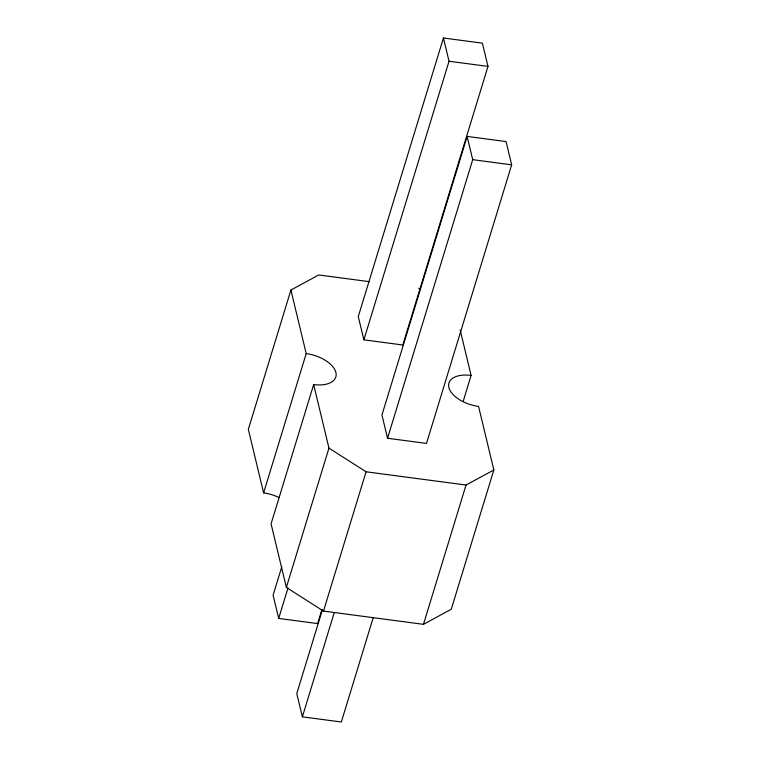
<?xml version="1.0" encoding="UTF-8"?>
<svg xmlns="http://www.w3.org/2000/svg" width="760" height="760" viewBox="0 0 760 760"><rect width="100%" height="100%" fill="white"/><g stroke="black" fill="none" stroke-linecap="round" stroke-linejoin="round"><path stroke-width="1.14" d="M369.293 281.666L318.716 274.968L290.918 290.035L248.33 429.333L263.615 492.879A27.075 14.393 17 0 1 279.186 497.648M263.615 492.879L306.204 353.58L290.918 290.035M306.204 353.58A27.075 14.393 17 0 1 335.901 372.523A27.075 14.393 17 0 1 313.661 384.579L271.073 523.868L286.368 587.413L323.484 611.087L423.462 624.331L451.269 609.254L493.848 469.965L478.562 406.419A27.075 14.393 17 0 1 448.865 387.476A27.075 14.393 17 0 1 471.105 375.421L460.18 330.03M281.751 566.865L273.096 595.175L278.692 618.422L317.642 623.589L321.793 609.995M443.441 38L358.273 316.587L363.869 339.834L402.819 344.992L487.986 66.405L482.401 43.158L443.441 38L449.036 61.246L363.869 339.834M286.368 587.413L328.956 448.124L313.661 384.579M278.692 618.422L288.04 587.85M322.401 609.786L296.78 693.595L302.375 716.841L341.325 722L373.179 617.813M467.124 136.41L381.947 415.007L387.543 438.254L426.493 443.412L511.67 164.825L506.075 141.578L467.124 136.41L472.72 159.666L387.543 438.254M323.484 611.087L366.073 471.789L328.956 448.124M302.375 716.841L334.229 612.655M463.144 401.47L471.105 375.421M423.462 624.331L466.051 485.032L493.848 469.965M449.036 61.246L487.986 66.405M472.72 159.666L511.67 164.825M366.073 471.789L466.051 485.032M418.693 288.211L420.651 289.455"/></g></svg>
